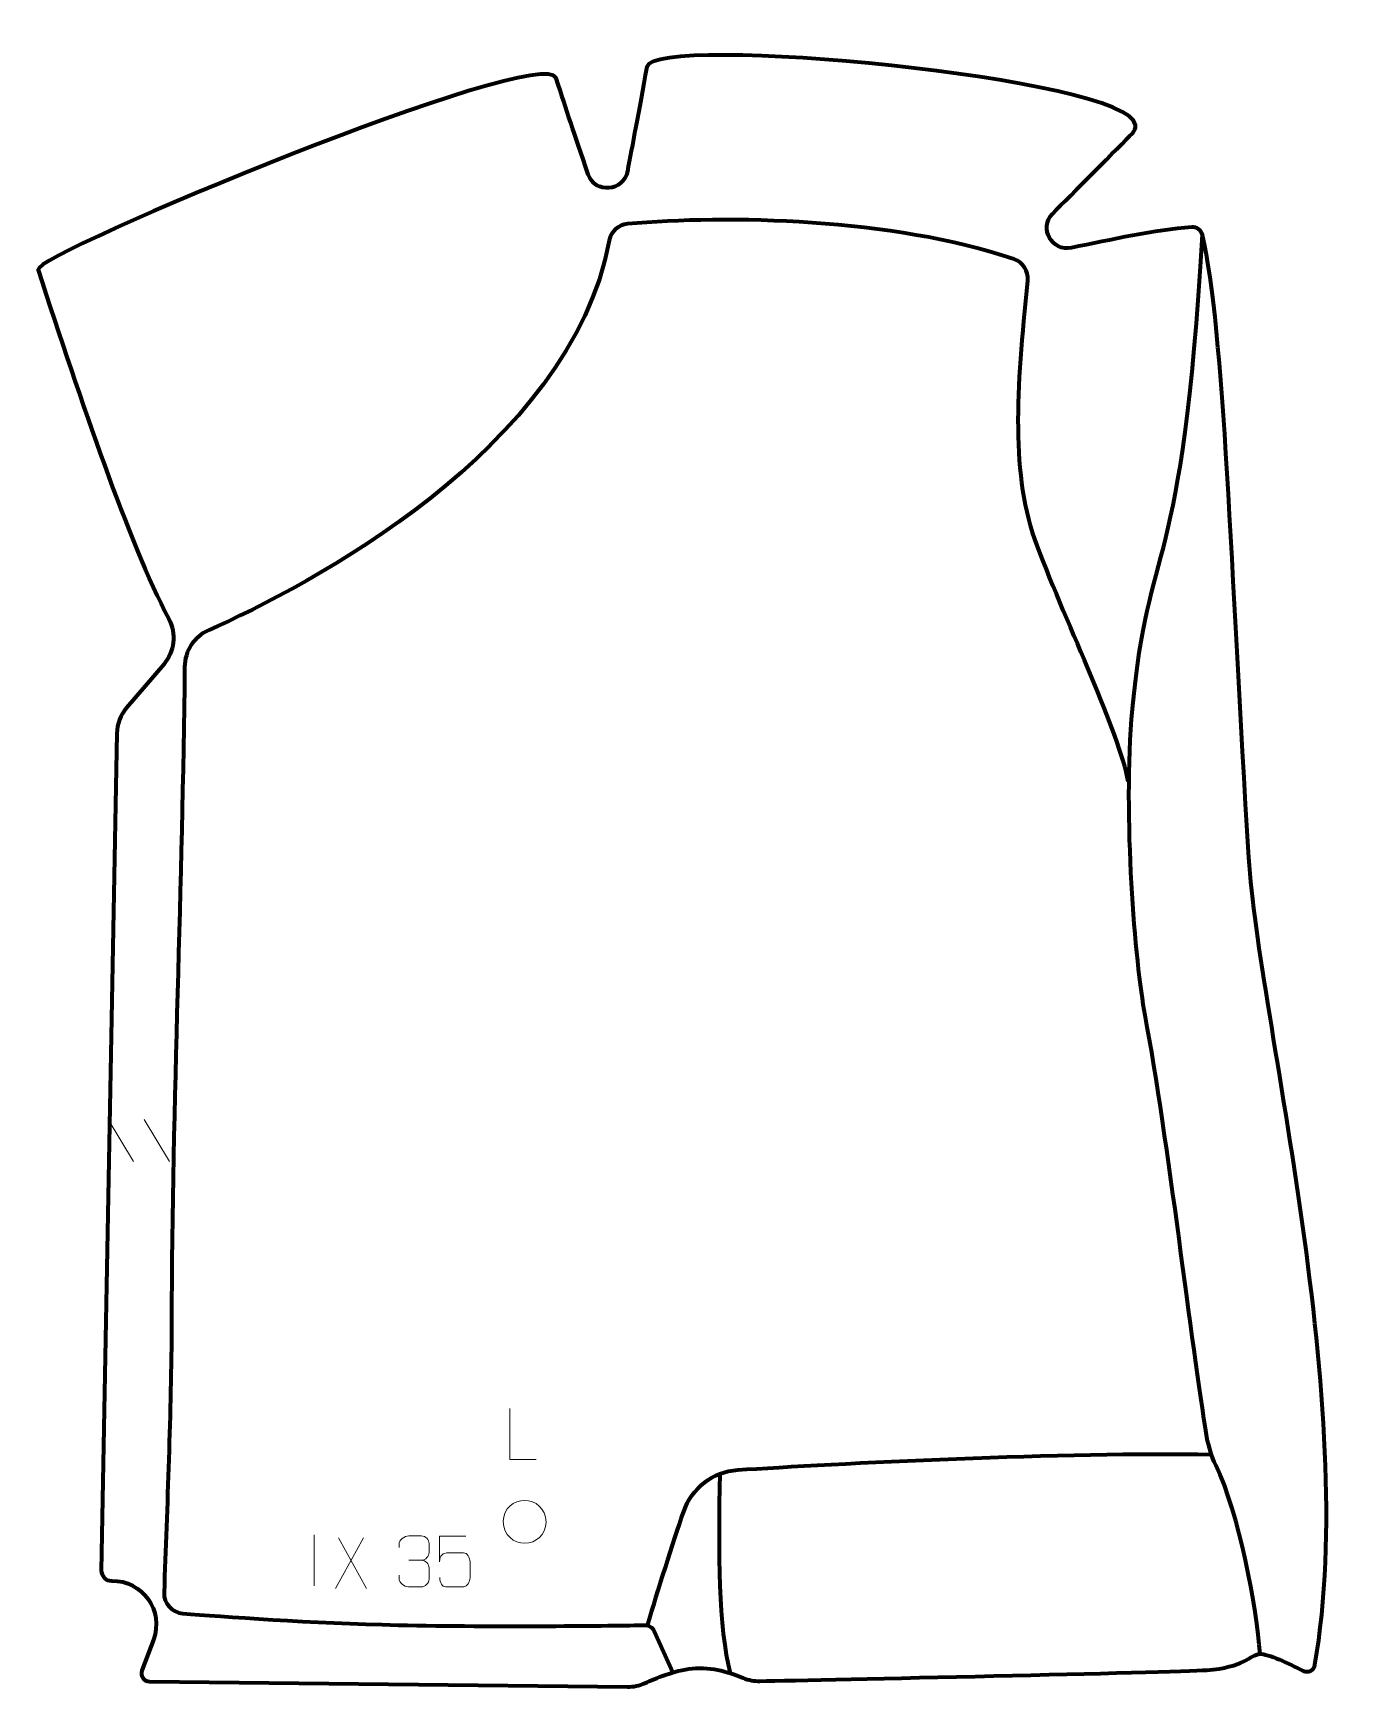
# Model space of a CAD drawing. Header units: millimetres. Extents: x -309 to 342, y -423 to 388.
import ezdxf

# ---------------------------------------------------------------- set-up
doc = ezdxf.new("R2010")
doc.units = ezdxf.units.MM
doc.header["$MEASUREMENT"] = 0
for name, color, linetype in [('layer 1', 7, 'Continuous'), ('layer 2', 7, 'Continuous'), ('layer 3', 7, 'Continuous')]:
    doc.layers.add(name, color=color, linetype=linetype)

msp = doc.modelspace()

# ---------------------------------------------------------------- linework, layer by layer
at = {"layer": 'layer 1', "color": 250, "lineweight": 9}
for points in [[(-272.1294, -144.6938), (-272.1294, -144.6938), (-259.7651, -165.2381), (-259.7651, -165.2381)], [(-254.3995, -144.6938), (-254.3995, -144.6938), (-242.0352, -165.2381), (-242.0352, -165.2381)], [(-170.9706, -348.4987), (-170.9706, -348.4987), (-170.9706, -373.4728), (-170.9706, -373.4728)], [(-146.8204, -349.8427), (-146.8204, -349.8427), (-160.561, -374.7385), (-160.561, -374.7385)], [(-159.1064, -349.8427), (-159.1064, -349.8427), (-145.3658, -374.7962), (-145.3658, -374.7962)], [(-124.6615, -360.9182), (-124.6615, -360.9182), (-118.4651, -360.9182), (-118.4651, -360.9182)]]:
    msp.add_open_spline(points, degree=3, dxfattribs=at)
for points, knots in [([(-62.0455, -311.4036), (-62.0455, -311.4036), (-74.9946, -311.4036), (-74.9946, -311.4036), (-74.9946, -311.4036), (-74.9946, -311.4036), (-74.9946, -286.45), (-74.9946, -286.45)], [0, 0, 0, 0, 0.33333333, 0.33333333, 0.33333333, 0.33333333, 1, 1, 1, 1]), ([(-78.2461, -341.9162), (-78.1754, -335.2758), (-72.9014, -331.4298), (-67.7461, -331.5268), (-67.7461, -331.5268), (-62.5908, -331.4298), (-57.3168, -335.4932), (-57.2461, -342.1336), (-57.2461, -342.1336), (-57.6163, -348.4629), (-62.0582, -352.4936), (-67.7461, -352.523), (-67.7461, -352.523), (-72.9014, -352.62), (-78.1754, -348.5566), (-78.2461, -341.9162)], [0, 0, 0, 0, 0.2, 0.2, 0.2, 0.2, 0.4, 0.4, 0.4, 0.4, 0.6, 0.6, 0.6, 0.6, 1, 1, 1, 1]), ([(-129.3712, -354.673), (-129.3712, -354.673), (-129.3712, -352.8158), (-129.3712, -352.8158), (-129.3712, -352.8158), (-129.3855, -351.0739), (-126.721, -348.9558), (-124.6619, -348.9785), (-124.6619, -348.9785), (-122.5978, -348.9785), (-120.5338, -348.9785), (-118.4701, -348.9785), (-118.4701, -348.9785), (-116.2756, -348.9697), (-114.6773, -350.8165), (-114.6329, -352.7286), (-114.6329, -352.7286), (-114.6333, -354.1637), (-114.6333, -355.5988), (-114.6329, -357.0343), (-114.6329, -357.0343), (-114.6815, -358.6878), (-116.2841, -360.9178), (-118.4824, -360.9078), (-118.4824, -360.9078), (-116.2787, -360.919), (-114.6707, -362.7222), (-114.6167, -364.7817), (-114.6167, -364.7817), (-114.6171, -366.5664), (-114.6171, -368.3511), (-114.6167, -370.1362), (-114.6167, -370.1362), (-114.6066, -372.1976), (-116.6615, -373.9607), (-118.4824, -373.9526), (-118.4824, -373.9526), (-120.5477, -373.9523), (-122.6129, -373.9523), (-124.6785, -373.9526), (-124.6785, -373.9526), (-126.8471, -373.9411), (-129.3781, -371.5409), (-129.3967, -370.0791), (-129.3967, -370.0791), (-129.3967, -370.0791), (-129.3967, -368.1705), (-129.3967, -368.1705)], [0, 0, 0, 0, 0.07692308, 0.07692308, 0.07692308, 0.07692308, 0.15384615, 0.15384615, 0.15384615, 0.15384615, 0.23076923, 0.23076923, 0.23076923, 0.23076923, 0.30769231, 0.30769231, 0.30769231, 0.30769231, 0.38461538, 0.38461538, 0.38461538, 0.38461538, 0.46153846, 0.46153846, 0.46153846, 0.46153846, 0.53846154, 0.53846154, 0.53846154, 0.53846154, 0.61538462, 0.61538462, 0.61538462, 0.61538462, 0.69230769, 0.69230769, 0.69230769, 0.69230769, 0.76923077, 0.76923077, 0.76923077, 0.76923077, 0.84615385, 0.84615385, 0.84615385, 0.84615385, 1, 1, 1, 1]), ([(-96.6125, -349.0107), (-96.6125, -349.0107), (-109.4642, -349.0107), (-109.4642, -349.0107), (-109.4642, -349.0107), (-109.4639, -353.2413), (-109.4639, -357.4722), (-109.4642, -361.7034), (-109.4642, -361.7034), (-109.4645, -358.3933), (-107.8335, -357.3215), (-105.0215, -357.261), (-105.0215, -357.261), (-102.5819, -357.2607), (-100.1424, -357.2607), (-97.7032, -357.261), (-97.7032, -357.261), (-96.0534, -357.2542), (-94.5785, -359.6347), (-94.55, -361.7034), (-94.55, -361.7034), (-94.5503, -364.2907), (-94.5503, -366.8783), (-94.55, -369.466), (-94.55, -369.466), (-94.5038, -371.4254), (-96.0032, -373.8617), (-97.6291, -373.9202), (-97.6291, -373.9202), (-99.5856, -373.9199), (-104.4806, -373.9199), (-106.4376, -373.9202), (-106.4376, -373.9202), (-108.2831, -373.929), (-109.3902, -371.9642), (-109.411, -369.4131)], [0, 0, 0, 0, 0.1, 0.1, 0.1, 0.1, 0.2, 0.2, 0.2, 0.2, 0.3, 0.3, 0.3, 0.3, 0.4, 0.4, 0.4, 0.4, 0.5, 0.5, 0.5, 0.5, 0.6, 0.6, 0.6, 0.6, 0.7, 0.7, 0.7, 0.7, 0.8, 0.8, 0.8, 0.8, 1, 1, 1, 1])]:
    msp.add_open_spline(points, degree=3, knots=knots, dxfattribs=at)
at = {"layer": 'layer 2', "color": 230, "lineweight": 200}
msp.add_open_spline([(-275.4953, -365.8677), (-275.4953, -365.8677), (-267.8302, 44.6366), (-267.8302, 44.6366), (-267.8302, 44.6366), (-267.7437, 49.2633), (-266.0571, 53.7171), (-263.0567, 57.2399), (-263.0567, 57.2399), (-263.0567, 57.2399), (-244.8778, 78.5848), (-244.8778, 78.5848), (-244.8778, 78.5848), (-239.5843, 84.8004), (-238.6121, 93.5997), (-242.3833, 100.8408), (-242.3833, 100.8408), (-262.4116, 139.2966), (-285.2502, 206.8179), (-306.5539, 272.1839), (-306.5539, 272.1839), (-308.9783, 279.6228), (-58.1417, 383.9724), (-52.2894, 366.0922), (-52.2894, 366.0922), (-46.929, 349.7102), (-43.762, 339.9264), (-36.5575, 318.9524), (-36.5575, 318.9524), (-33.2569, 309.3441), (-19.2375, 310.3873), (-17.3283, 320.3659), (-17.3283, 320.3659), (-14.9589, 332.7512), (-11.8128, 349.7484), (-7.7883, 371.6565), (-7.7883, 371.6565), (-4.7395, 388.2534), (229.391, 366.4392), (231.9562, 343.1296), (231.9562, 343.1296), (232.122, 341.625), (231.5981, 340.1314), (230.5285, 339.06), (230.5285, 339.06), (223.9605, 332.4793), (200.0601, 308.5225), (191.3402, 299.6353), (191.3402, 299.6353), (184.4427, 292.6052), (190.908, 280.8893), (200.5523, 282.8801), (200.5523, 282.8801), (220.1258, 286.9201), (241.3489, 291.6484), (259.5843, 293.0856), (259.5843, 293.0856), (262.0379, 293.279), (264.2696, 291.6527), (264.8316, 289.2562), (264.8316, 289.2562), (275.8132, 242.4144), (278.6802, 125.9006), (287.6189, -16.2691), (287.6189, -16.2691), (292.5602, -94.8716), (342.1382, -284.9729), (320.0455, -412.1821), (320.0455, -412.1821), (319.5865, -414.8248), (316.7139, -416.2835), (314.3157, -415.0827), (314.3157, -415.0827), (307.8616, -411.8502), (296.7195, -406.5836), (293.1501, -406.858), (293.1501, -406.858), (288.0179, -407.2531), (285.118, -413.5735), (266.9581, -414.7585), (266.9581, -414.7585), (250.4051, -415.8383), (78.0463, -419.5436), (47.6788, -420.1906), (47.6788, -420.1906), (44.869, -420.2505), (42.0834, -419.7129), (39.4916, -418.6249), (39.4916, -418.6249), (34.196, -416.4024), (23.9584, -412.8627), (14.5611, -413.9686), (14.5611, -413.9686), (5.4969, -415.0354), (-3.6857, -418.8041), (-8.6923, -421.1388), (-8.6923, -421.1388), (-11.3985, -422.4007), (-14.3541, -423.0315), (-17.3396, -422.998), (-17.3396, -422.998), (-17.3396, -422.998), (-251.8589, -420.3518), (-251.8589, -420.3518), (-251.8589, -420.3518), (-254.6317, -420.3204), (-256.5325, -417.5458), (-255.5602, -414.949), (-255.5602, -414.949), (-255.5602, -414.949), (-249.9369, -399.9288), (-249.9369, -399.9288), (-249.9369, -399.9288), (-244.6305, -385.7549), (-255.2752, -370.6912), (-270.4072, -370.9604), (-270.4072, -370.9604), (-273.2397, -371.0105), (-275.5483, -368.6998), (-275.4953, -365.8677)], degree=3, knots=[0, 0, 0, 0, 0.03225806, 0.03225806, 0.03225806, 0.03225806, 0.06451613, 0.06451613, 0.06451613, 0.06451613, 0.09677419, 0.09677419, 0.09677419, 0.09677419, 0.12903226, 0.12903226, 0.12903226, 0.12903226, 0.16129032, 0.16129032, 0.16129032, 0.16129032, 0.19354839, 0.19354839, 0.19354839, 0.19354839, 0.22580645, 0.22580645, 0.22580645, 0.22580645, 0.25806452, 0.25806452, 0.25806452, 0.25806452, 0.29032258, 0.29032258, 0.29032258, 0.29032258, 0.32258065, 0.32258065, 0.32258065, 0.32258065, 0.35483871, 0.35483871, 0.35483871, 0.35483871, 0.38709677, 0.38709677, 0.38709677, 0.38709677, 0.41935484, 0.41935484, 0.41935484, 0.41935484, 0.4516129, 0.4516129, 0.4516129, 0.4516129, 0.48387097, 0.48387097, 0.48387097, 0.48387097, 0.51612903, 0.51612903, 0.51612903, 0.51612903, 0.5483871, 0.5483871, 0.5483871, 0.5483871, 0.58064516, 0.58064516, 0.58064516, 0.58064516, 0.61290323, 0.61290323, 0.61290323, 0.61290323, 0.64516129, 0.64516129, 0.64516129, 0.64516129, 0.67741935, 0.67741935, 0.67741935, 0.67741935, 0.70967742, 0.70967742, 0.70967742, 0.70967742, 0.74193548, 0.74193548, 0.74193548, 0.74193548, 0.77419355, 0.77419355, 0.77419355, 0.77419355, 0.80645161, 0.80645161, 0.80645161, 0.80645161, 0.83870968, 0.83870968, 0.83870968, 0.83870968, 0.87096774, 0.87096774, 0.87096774, 0.87096774, 0.90322581, 0.90322581, 0.90322581, 0.90322581, 0.93548387, 0.93548387, 0.93548387, 0.93548387, 1, 1, 1, 1], dxfattribs=at)
at = {"layer": 'layer 3', "color": 142, "lineweight": 200}
for points, knots in [([(228.3527, 21.0528), (224.3681, 44.9589), (199.0005, 96.4063), (183.7284, 136.8321), (183.7284, 136.8321), (170.7974, 171.0618), (173.6249, 212.7605), (179.1427, 266.8773), (179.1427, 266.8773), (179.6157, 271.5178), (176.8239, 275.8823), (172.4025, 277.3686), (172.4025, 277.3686), (112.4472, 297.5305), (31.3799, 299.063), (-17.2647, 294.6074), (-17.2647, 294.6074), (-21.7237, 294.1989), (-25.4004, 290.8916), (-26.2255, 286.4903), (-26.2255, 286.4903), (-45.5455, 183.4542), (-175.4721, 116.3474), (-222.7486, 95.3811), (-222.7486, 95.3811), (-229.9064, 92.2068), (-234.5472, 85.1491), (-234.6248, 77.3196), (-234.6248, 77.3196), (-235.6869, -29.7899), (-240.6759, -135.1157), (-241.0306, -244.1937), (-241.0306, -244.1937), (-241.1731, -288.0465), (-243.252, -335.0968), (-244.6938, -376.66), (-244.6938, -376.66), (-244.8789, -382.0018), (-240.838, -386.5452), (-235.5114, -386.9787), (-235.5114, -386.9787), (-216.654, -388.5119), (-171.7602, -391.7769), (-129.8364, -392.6821), (-129.8364, -392.6821), (-81.6124, -393.7228), (-23.1166, -392.9509), (-8.8022, -392.734), (-8.8022, -392.734), (-6.8105, -392.704), (-4.9943, -393.8586), (-4.1738, -395.674), (-4.1738, -395.674), (-4.1738, -395.674), (4.9963, -415.9594), (4.9963, -415.9594)], [0, 0, 0, 0, 0.06666667, 0.06666667, 0.06666667, 0.06666667, 0.13333333, 0.13333333, 0.13333333, 0.13333333, 0.2, 0.2, 0.2, 0.2, 0.26666667, 0.26666667, 0.26666667, 0.26666667, 0.33333333, 0.33333333, 0.33333333, 0.33333333, 0.4, 0.4, 0.4, 0.4, 0.46666667, 0.46666667, 0.46666667, 0.46666667, 0.53333333, 0.53333333, 0.53333333, 0.53333333, 0.6, 0.6, 0.6, 0.6, 0.66666667, 0.66666667, 0.66666667, 0.66666667, 0.73333333, 0.73333333, 0.73333333, 0.73333333, 0.8, 0.8, 0.8, 0.8, 0.86666667, 0.86666667, 0.86666667, 0.86666667, 1, 1, 1, 1]), ([(293.1502, -406.8582), (291.4431, -384.1629), (282.9111, -337.8361), (271.4402, -314.2702), (271.4402, -314.2702), (269.3144, -309.9021), (267.8712, -305.2366), (267.0637, -300.4466), (267.0637, -300.4466), (259.4373, -255.2135), (248.2719, -154.949), (236.7195, -93.4606), (236.7195, -93.4606), (231.9954, -68.3167), (225.7241, 3.9778), (230.5399, 56.7477), (230.5399, 56.7477), (238.3158, 141.9523), (254.8484, 117.7077), (264.8316, 289.2561)], [0, 0, 0, 0, 0.16666667, 0.16666667, 0.16666667, 0.16666667, 0.33333333, 0.33333333, 0.33333333, 0.33333333, 0.5, 0.5, 0.5, 0.5, 0.66666667, 0.66666667, 0.66666667, 0.66666667, 1, 1, 1, 1]), ([(-7.5192, -392.8845), (-2.4089, -375.9275), (5.0044, -352.6195), (10.2979, -336.9639), (10.2979, -336.9639), (14.1943, -325.4404), (24.6446, -317.3985), (36.782, -316.5885), (36.782, -316.5885), (83.023, -313.5021), (199.397, -307.4833), (269.2678, -309.0497)], [0, 0, 0, 0, 0.25, 0.25, 0.25, 0.25, 0.5, 0.5, 0.5, 0.5, 1, 1, 1, 1])]:
    msp.add_open_spline(points, degree=3, knots=knots, dxfattribs=at)
msp.add_open_spline([(33.3296, -416.3611), (27.3829, -394.007), (27.4192, -357.0563), (28.1251, -318.4737)], degree=3, dxfattribs=at)

doc.saveas('drawing.dxf')
